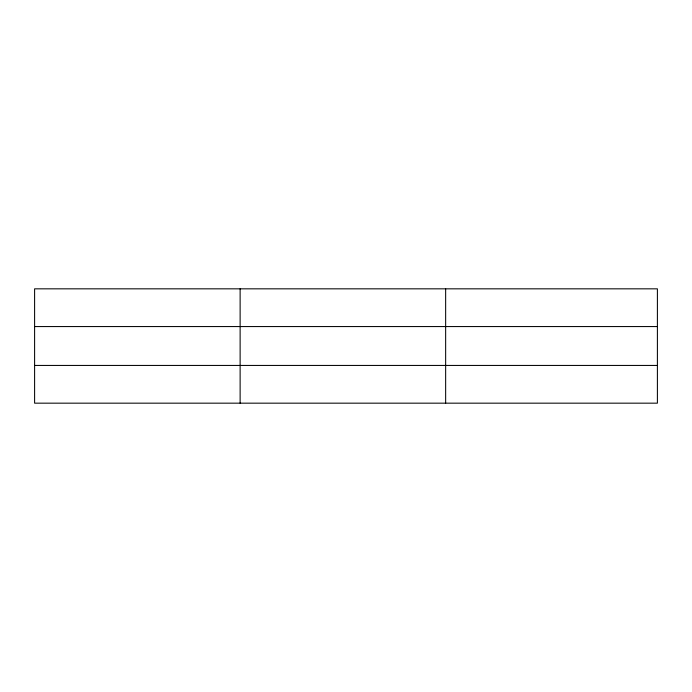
<?xml version="1.0" encoding="UTF-8"?>
<svg xmlns="http://www.w3.org/2000/svg" width="692" height="692" viewBox="0 0 692 692"><rect width="100%" height="100%" fill="white"/><g stroke="black" fill="none" stroke-linecap="round" stroke-linejoin="round"><path stroke-width="1.04" d="M240.124 288.832L240.124 403.168M445.648 288.832L445.648 403.168M657.4 365.437L657.4 403.168L34.6 403.168L34.6 288.832L657.4 288.832L657.4 365.437L34.6 365.437M34.6 326.563L657.4 326.563"/></g></svg>
